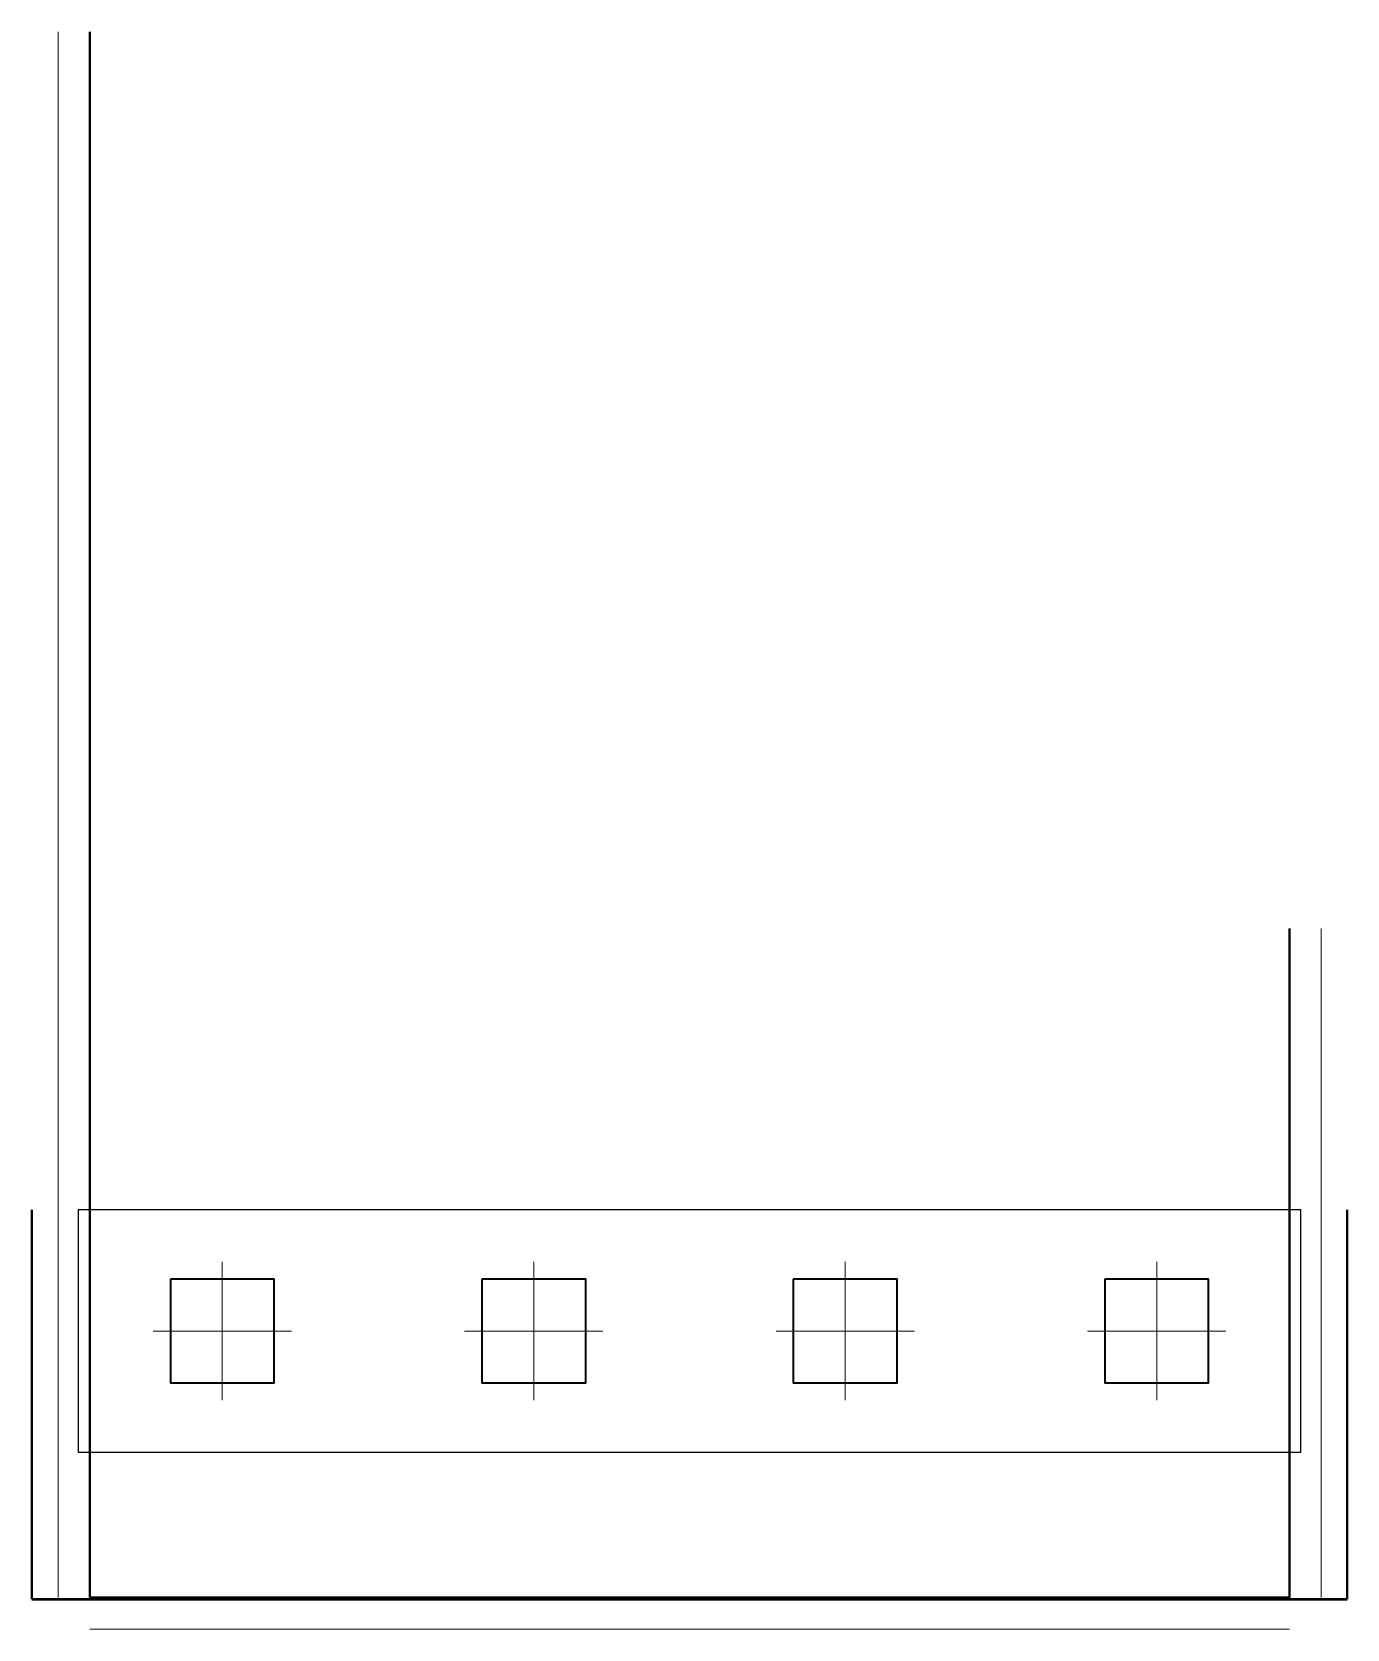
# Model space of a CAD drawing. Header units: feet. Extents: x -103 to -84, y -249 to 22.
# Drawn here: x -103.14 to -84.14, y -0.99 to 22.1 of the extents above.
import ezdxf

# ---------------------------------------------------------------- set-up
doc = ezdxf.new("R2010")
doc.units = ezdxf.units.FT
doc.header["$MEASUREMENT"] = 0
doc.linetypes.add('CENTER', pattern=[5.08, 3.175, -0.635, 0.635, -0.635])
for name, color, linetype, lineweight, true_color in [('CAP', 7, 'Continuous', 25, 0x83919c), ('CENTER', 7, 'CENTER', 13, 0x8498a3), ('FRONT_LIMIT', 7, 'Continuous', 50, 0xb63231), ('FRONT_PILE_LIMIT', 7, 'Continuous', 18, 0xca746b), ('MSE_BACK_FACE', 7, 'Continuous', 40, 0x202e38), ('MSE_FRONT_FACE', 7, 'Continuous', 18, 0x728088), ('PILE', 7, 'Continuous', 35, 0x216679), ('SIDE_LIMIT', 7, 'Continuous', 40, 0xab6321)]:
    doc.layers.add(name, color=color, linetype=linetype, lineweight=lineweight, true_color=true_color)

msp = doc.modelspace()

# ---------------------------------------------------------------- linework, layer by layer
at = {"layer": 'CAP'}
msp.add_lwpolyline([(-102.472, 5.072), (-102.472, 1.572), (-84.805, 1.572), (-84.806, 5.072)], close=True, dxfattribs=at)
at = {"layer": 'CENTER'}
for p, q in [((-100.389, 2.322), (-100.389, 4.322)), ((-95.889, 2.322), (-95.889, 4.322)), ((-91.389, 2.322), (-91.389, 4.322)), ((-86.889, 2.322), (-86.889, 4.322)), ((-101.389, 3.322), (-99.389, 3.322)), ((-96.889, 3.322), (-94.889, 3.322)), ((-92.389, 3.322), (-90.389, 3.322)), ((-87.889, 3.322), (-85.889, 3.322))]:
    msp.add_line(p, q, dxfattribs=at)
at = {"layer": 'FRONT_LIMIT'}
msp.add_lwpolyline([(-103.139, -0.553), (-84.139, -0.553)], dxfattribs=at)
at = {"layer": 'FRONT_PILE_LIMIT'}
for points in [[(-101.139, -0.553), (-99.639, -0.553)], [(-96.639, -0.553), (-95.139, -0.553)], [(-92.139, -0.553), (-90.639, -0.553)], [(-87.639, -0.553), (-86.139, -0.553)]]:
    msp.add_lwpolyline(points, dxfattribs=at)
at = {"layer": 'MSE_BACK_FACE'}
for points in [[(-102.303, -0.527), (-102.303, 22.098)], [(-84.97, -0.527), (-84.97, 9.14)], [(-102.303, -0.527), (-84.97, -0.527)]]:
    msp.add_lwpolyline(points, dxfattribs=at)
at = {"layer": 'MSE_FRONT_FACE'}
for points in [[(-102.762, -0.527), (-102.762, 22.098)], [(-84.512, -0.527), (-84.512, 9.14)], [(-102.303, -0.985), (-84.97, -0.985)]]:
    msp.add_lwpolyline(points, dxfattribs=at)
at = {"layer": 'PILE'}
for points in [[(-101.139, 4.072), (-101.139, 2.572), (-99.639, 2.572), (-99.639, 4.072)], [(-96.639, 4.072), (-96.639, 2.572), (-95.139, 2.572), (-95.139, 4.072)], [(-92.139, 4.072), (-92.139, 2.572), (-90.639, 2.572), (-90.639, 4.072)], [(-87.639, 4.072), (-87.639, 2.572), (-86.139, 2.572), (-86.139, 4.072)]]:
    msp.add_lwpolyline(points, close=True, dxfattribs=at)
at = {"layer": 'SIDE_LIMIT'}
for points in [[(-103.139, -0.553), (-103.139, 5.072)], [(-84.139, -0.553), (-84.139, 5.072)]]:
    msp.add_lwpolyline(points, dxfattribs=at)

doc.saveas('drawing.dxf')
